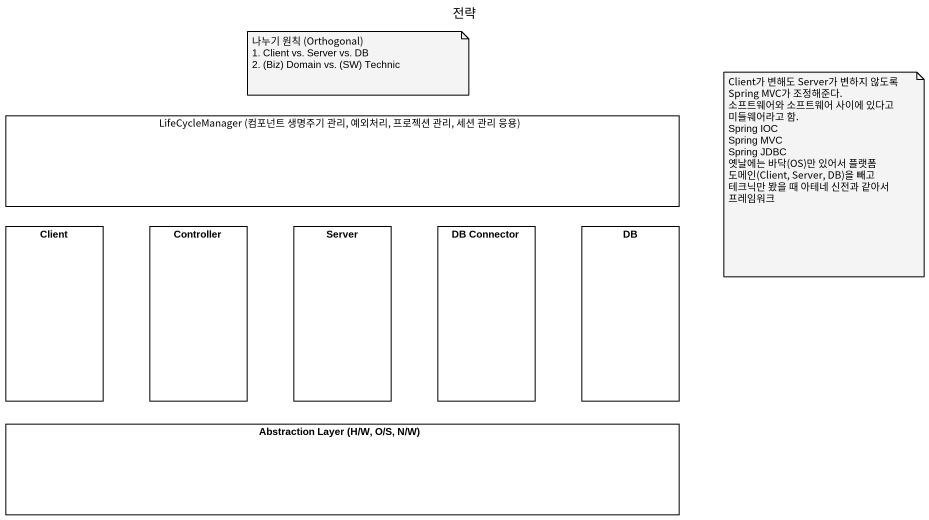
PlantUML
@startuml
title 전략
rectangle "LifeCycleManager (컴포넌트 생명주기 관리, 예외처리, 프로젝션 관리, 세션 관리 응용)" as LifeCycleManager_컴포넌트_생명주기
rectangle Client
rectangle Controller
rectangle Server
rectangle "DB Connector" as DB_Connector
rectangle DB
rectangle "Abstraction Layer (H/W, O/S, N/W)" as Abstraction_Layer_H_W_O_S_N
note as N1
  나누기 원칙 (Orthogonal)
  1. Client vs. Server vs. DB
  2. (Biz) Domain vs. (SW) Technic
end note
note as N2
  Client가 변해도 Server가 변하지 않도록 Spring MVC가 조정해준다.
  소프트웨어와 소프트웨어 사이에 있다고 미들웨어라고 함.
  Spring IOC
  Spring MVC
  Spring JDBC
  옛날에는 바닥(OS)만 있어서 플랫폼
  도메인(Client, Server, DB)을 빼고 테크닉만 봤을 때 아테네 신전과 같아서 프레임워크
end note
@enduml
